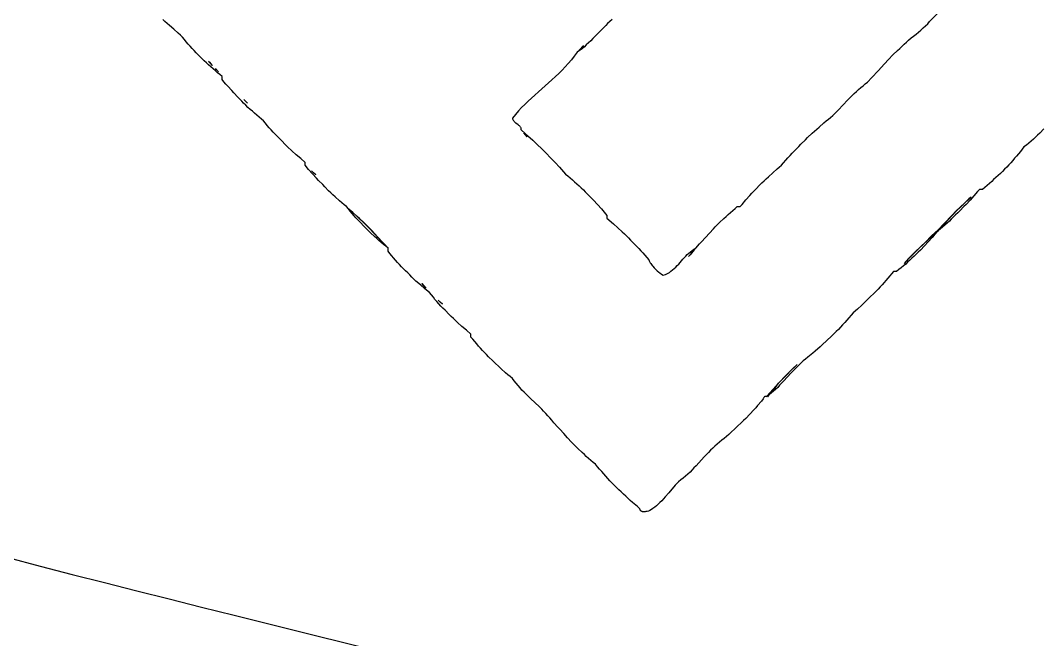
# Model space of a CAD drawing. Header units: metres. Extents: x -185 to 1201, y -340 to 309.
# Drawn here: x 896.561 to 899.675, y 48.63 to 50.517 of the extents above; entities that cross this region are included whole.
import ezdxf

# ---------------------------------------------------------------- set-up
doc = ezdxf.new("R2010")
doc.units = ezdxf.units.M

msp = doc.modelspace()

# ---------------------------------------------------------------- linework, layer by layer
for p, q in [((897.001, 50.5135), (896.995, 50.5196)), ((897.008, 50.5074), (897.001, 50.5135)), ((898.357, 50.5135), (898.35, 50.5072)), ((898.364, 50.5198), (898.357, 50.5135)), ((899.325, 50.5066), (899.331, 50.5131)), ((899.331, 50.5131), (899.357, 50.5395)), ((897.015, 50.5014), (897.008, 50.5074)), ((897.028, 50.4896), (897.015, 50.5014)), ((897.042, 50.4779), (897.028, 50.4896)), ((898.324, 50.4809), (898.305, 50.4611)), ((898.337, 50.4941), (898.324, 50.4809)), ((898.344, 50.5007), (898.337, 50.4941)), ((898.35, 50.5072), (898.344, 50.5007)), ((899.29, 50.4749), (899.297, 50.4811)), ((899.297, 50.4811), (899.304, 50.4873)), ((899.304, 50.4873), (899.311, 50.4936)), ((899.311, 50.4936), (899.318, 50.5001)), ((899.318, 50.5001), (899.325, 50.5066)), ((897.049, 50.4721), (897.042, 50.4779)), ((897.055, 50.4651), (897.049, 50.4721)), ((897.061, 50.4581), (897.055, 50.4651)), ((897.066, 50.4512), (897.061, 50.4581)), ((897.072, 50.4445), (897.066, 50.4512)), ((898.292, 50.4484), (898.285, 50.4422)), ((898.299, 50.4547), (898.292, 50.4484)), ((898.305, 50.4611), (898.299, 50.4547)), ((899.253, 50.4444), (899.26, 50.4507)), ((899.26, 50.4507), (899.267, 50.4569)), ((899.267, 50.4569), (899.275, 50.4631)), ((899.275, 50.4631), (899.282, 50.4689)), ((899.282, 50.4689), (899.29, 50.4749)), ((897.078, 50.4378), (897.072, 50.4445)), ((897.084, 50.4312), (897.078, 50.4378)), ((897.09, 50.4246), (897.084, 50.4312)), ((897.096, 50.4182), (897.09, 50.4246)), ((897.102, 50.4118), (897.096, 50.4182)), ((898.257, 50.4194), (898.248, 50.4077)), ((898.264, 50.4248), (898.257, 50.4194)), ((898.263, 50.4264), (898.276, 50.4403)), ((898.27, 50.4334), (898.263, 50.4264)), ((898.272, 50.4304), (898.264, 50.4248)), ((898.276, 50.4403), (898.27, 50.4334)), ((898.279, 50.4362), (898.272, 50.4304)), ((898.285, 50.4422), (898.279, 50.4362)), ((899.219, 50.4116), (899.233, 50.4249)), ((899.233, 50.4249), (899.24, 50.4315)), ((899.24, 50.4315), (899.247, 50.4379)), ((899.247, 50.4379), (899.253, 50.4444)), ((897.109, 50.4055), (897.102, 50.4118)), ((897.115, 50.3993), (897.109, 50.4055)), ((897.121, 50.3931), (897.115, 50.3993)), ((897.128, 50.387), (897.121, 50.3931)), ((897.134, 50.381), (897.128, 50.387)), ((897.14, 50.3863), (897.134, 50.3917)), ((897.134, 50.3917), (897.146, 50.3797)), ((897.146, 50.3797), (897.14, 50.3863)), ((898.23, 50.3856), (898.221, 50.3751)), ((898.24, 50.3964), (898.23, 50.3856)), ((898.248, 50.4077), (898.24, 50.3964)), ((899.193, 50.3843), (899.206, 50.398)), ((899.206, 50.398), (899.219, 50.4116)), ((897.141, 50.375), (897.134, 50.381)), ((897.148, 50.369), (897.141, 50.375)), ((897.155, 50.3631), (897.148, 50.369)), ((897.158, 50.3663), (897.155, 50.37)), ((897.155, 50.37), (897.164, 50.3595)), ((897.161, 50.3573), (897.155, 50.3631)), ((897.164, 50.3595), (897.158, 50.3663)), ((897.168, 50.3515), (897.161, 50.3573)), ((898.201, 50.355), (898.191, 50.3453)), ((898.211, 50.3649), (898.201, 50.355)), ((898.221, 50.3751), (898.211, 50.3649)), ((899.155, 50.3424), (899.174, 50.3634)), ((899.174, 50.3634), (899.193, 50.3843)), ((897.176, 50.3457), (897.168, 50.3515)), ((897.176, 50.3367), (897.176, 50.3457)), ((897.181, 50.3297), (897.176, 50.3367)), ((897.187, 50.3228), (897.181, 50.3297)), ((897.193, 50.316), (897.187, 50.3228)), ((898.17, 50.3264), (898.139, 50.2986)), ((898.18, 50.3358), (898.17, 50.3264)), ((898.191, 50.3453), (898.18, 50.3358)), ((899.128, 50.3174), (899.135, 50.323)), ((899.135, 50.323), (899.142, 50.3284)), ((899.142, 50.3284), (899.155, 50.3424)), ((897.205, 50.3026), (897.193, 50.316)), ((897.211, 50.296), (897.205, 50.3026)), ((897.223, 50.283), (897.211, 50.296)), ((898.139, 50.2986), (898.128, 50.2893)), ((899.095, 50.2878), (899.101, 50.2939)), ((899.101, 50.2939), (899.108, 50.3)), ((899.108, 50.3), (899.114, 50.3059)), ((899.114, 50.3059), (899.121, 50.3117)), ((899.121, 50.3117), (899.128, 50.3174)), ((897.235, 50.2703), (897.223, 50.283)), ((897.241, 50.2641), (897.235, 50.2703)), ((897.248, 50.2579), (897.241, 50.2641)), ((897.247, 50.2705), (897.242, 50.2753)), ((897.242, 50.2753), (897.253, 50.2642)), ((897.253, 50.2642), (897.247, 50.2705)), ((898.098, 50.2607), (898.088, 50.2508)), ((898.108, 50.2704), (898.098, 50.2607)), ((898.118, 50.2799), (898.108, 50.2704)), ((898.128, 50.2893), (898.118, 50.2799)), ((899.066, 50.2569), (899.083, 50.2755)), ((899.083, 50.2755), (899.089, 50.2817)), ((899.089, 50.2817), (899.095, 50.2878)), ((897.254, 50.2517), (897.248, 50.2579)), ((897.261, 50.2456), (897.254, 50.2517)), ((897.268, 50.2396), (897.261, 50.2456)), ((897.274, 50.2336), (897.268, 50.2396)), ((897.288, 50.2218), (897.274, 50.2336)), ((898.069, 50.2301), (898.06, 50.2192)), ((898.078, 50.2406), (898.069, 50.2301)), ((898.088, 50.2508), (898.078, 50.2406)), ((899.036, 50.2269), (899.042, 50.2327)), ((899.042, 50.2327), (899.048, 50.2386)), ((899.048, 50.2386), (899.054, 50.2447)), ((899.054, 50.2447), (899.066, 50.2569)), ((897.295, 50.216), (897.288, 50.2218)), ((897.302, 50.2102), (897.295, 50.216)), ((897.308, 50.2032), (897.302, 50.2102)), ((897.313, 50.1964), (897.308, 50.2032)), ((898.06, 50.2192), (898.06, 50.2168)), ((898.06, 50.2168), (898.061, 50.2145)), ((898.061, 50.2145), (898.062, 50.2125)), ((898.062, 50.2125), (898.064, 50.2106)), ((898.064, 50.2106), (898.065, 50.209)), ((898.065, 50.209), (898.066, 50.2074)), ((898.066, 50.2074), (898.068, 50.2059)), ((898.068, 50.2059), (898.07, 50.2045)), ((898.07, 50.2045), (898.077, 50.1992)), ((898.077, 50.1992), (898.078, 50.1977)), ((898.078, 50.1977), (898.08, 50.1962)), ((898.994, 50.1917), (899.009, 50.2041)), ((899.009, 50.2041), (899.016, 50.2102)), ((899.016, 50.2102), (899.023, 50.2156)), ((899.023, 50.2156), (899.029, 50.2212)), ((899.029, 50.2212), (899.036, 50.2269)), ((897.319, 50.1896), (897.313, 50.1964)), ((897.325, 50.1828), (897.319, 50.1896)), ((897.331, 50.1762), (897.325, 50.1828)), ((897.337, 50.1696), (897.331, 50.1762)), ((897.344, 50.1631), (897.337, 50.1696)), ((898.08, 50.1962), (898.082, 50.1946)), ((898.082, 50.1946), (898.083, 50.1928)), ((898.083, 50.1928), (898.084, 50.1909)), ((898.084, 50.1909), (898.085, 50.1888)), ((898.085, 50.1888), (898.086, 50.1865)), ((898.086, 50.1865), (898.086, 50.1839)), ((898.086, 50.1839), (898.1, 50.1713)), ((898.095, 50.1739), (898.099, 50.1691)), ((898.105, 50.1619), (898.095, 50.1739)), ((898.099, 50.1691), (898.105, 50.1619)), ((898.1, 50.1713), (898.107, 50.1649)), ((898.959, 50.1595), (898.973, 50.1726)), ((898.973, 50.1726), (898.987, 50.1854)), ((898.987, 50.1854), (898.994, 50.1917)), ((899.66, 50.1668), (899.654, 50.1604)), ((899.667, 50.1732), (899.66, 50.1668)), ((899.679, 50.1863), (899.667, 50.1732)), ((897.356, 50.1502), (897.344, 50.1631)), ((897.369, 50.1376), (897.356, 50.1502)), ((897.375, 50.1314), (897.369, 50.1376)), ((898.107, 50.1649), (898.122, 50.1519)), ((898.122, 50.1519), (898.135, 50.1387)), ((898.135, 50.1387), (898.149, 50.1252)), ((898.932, 50.1327), (898.939, 50.1395)), ((898.939, 50.1395), (898.953, 50.1529)), ((898.953, 50.1529), (898.959, 50.1595)), ((899.626, 50.1366), (899.618, 50.1312)), ((899.633, 50.1423), (899.626, 50.1366)), ((899.64, 50.1482), (899.633, 50.1423)), ((899.647, 50.1542), (899.64, 50.1482)), ((899.654, 50.1604), (899.647, 50.1542)), ((897.388, 50.1192), (897.375, 50.1314)), ((897.401, 50.1072), (897.388, 50.1192)), ((897.415, 50.0954), (897.401, 50.1072)), ((898.149, 50.1252), (898.163, 50.1116)), ((898.163, 50.1116), (898.176, 50.0977)), ((898.899, 50.0975), (898.906, 50.1047)), ((898.906, 50.1047), (898.912, 50.1118)), ((898.912, 50.1118), (898.919, 50.1188)), ((898.919, 50.1188), (898.932, 50.1327)), ((899.602, 50.1101), (899.596, 50.1032)), ((899.608, 50.1171), (899.602, 50.1101)), ((899.613, 50.1241), (899.608, 50.1171)), ((899.618, 50.1312), (899.613, 50.1241)), ((897.428, 50.0838), (897.415, 50.0954)), ((897.428, 50.0755), (897.428, 50.0838)), ((897.439, 50.0622), (897.428, 50.0755)), ((898.176, 50.0977), (898.19, 50.0838)), ((898.19, 50.0838), (898.203, 50.0697)), ((898.873, 50.0697), (898.88, 50.0755)), ((898.88, 50.0755), (898.886, 50.0829)), ((898.886, 50.0829), (898.893, 50.0902)), ((898.893, 50.0902), (898.899, 50.0975)), ((899.572, 50.0762), (899.566, 50.0696)), ((899.578, 50.0829), (899.572, 50.0762)), ((899.584, 50.0896), (899.578, 50.0829)), ((899.59, 50.0964), (899.584, 50.0896)), ((899.596, 50.1032), (899.59, 50.0964)), ((897.451, 50.0489), (897.439, 50.0622)), ((897.454, 50.0521), (897.448, 50.058)), ((897.448, 50.058), (897.461, 50.0461)), ((897.463, 50.0357), (897.451, 50.0489)), ((897.461, 50.0461), (897.454, 50.0521)), ((898.203, 50.0697), (898.215, 50.0555)), ((898.215, 50.0555), (898.222, 50.0484)), ((898.222, 50.0484), (898.229, 50.0427)), ((898.229, 50.0427), (898.236, 50.0369)), ((898.84, 50.0401), (898.853, 50.0521)), ((898.853, 50.0521), (898.866, 50.0639)), ((898.866, 50.0639), (898.873, 50.0697)), ((899.54, 50.0439), (899.533, 50.0377)), ((899.547, 50.0502), (899.54, 50.0439)), ((899.553, 50.0566), (899.547, 50.0502)), ((899.559, 50.0631), (899.553, 50.0566)), ((899.566, 50.0696), (899.559, 50.0631)), ((897.469, 50.0292), (897.463, 50.0357)), ((897.482, 50.0162), (897.469, 50.0292)), ((897.488, 50.0098), (897.482, 50.0162)), ((898.236, 50.0369), (898.243, 50.031)), ((898.243, 50.031), (898.249, 50.0251)), ((898.249, 50.0251), (898.256, 50.019)), ((898.256, 50.019), (898.263, 50.0129)), ((898.263, 50.0129), (898.269, 50.0067)), ((898.801, 50.0027), (898.814, 50.0154)), ((898.814, 50.0154), (898.82, 50.0217)), ((898.82, 50.0217), (898.827, 50.0279)), ((898.827, 50.0279), (898.833, 50.034)), ((898.833, 50.034), (898.84, 50.0401)), ((899.513, 50.0194), (899.499, 50.0076)), ((899.52, 50.0254), (899.513, 50.0194)), ((899.526, 50.0315), (899.52, 50.0254)), ((899.533, 50.0377), (899.526, 50.0315)), ((897.5, 49.9971), (897.488, 50.0098)), ((897.507, 49.9908), (897.5, 49.9971)), ((897.513, 49.9846), (897.507, 49.9908)), ((897.52, 49.9785), (897.513, 49.9846)), ((898.269, 50.0067), (898.276, 50.0004)), ((898.276, 50.0004), (898.282, 49.9941)), ((898.282, 49.9941), (898.288, 49.9877)), ((898.288, 49.9877), (898.301, 49.9748)), ((898.771, 49.9697), (898.783, 49.9831)), ((898.783, 49.9831), (898.789, 49.9897)), ((898.789, 49.9897), (898.795, 49.9962)), ((898.795, 49.9962), (898.801, 50.0027)), ((899.466, 49.9818), (899.454, 49.9687)), ((899.477, 49.9951), (899.466, 49.9818)), ((899.483, 50.0018), (899.477, 49.9951)), ((899.492, 50.0018), (899.483, 50.0018)), ((899.499, 50.0076), (899.492, 50.0018)), ((897.533, 49.9664), (897.52, 49.9785)), ((897.54, 49.9606), (897.533, 49.9664)), ((897.547, 49.9548), (897.54, 49.9606)), ((897.554, 49.9491), (897.547, 49.9548)), ((897.56, 49.942), (897.554, 49.9491)), ((898.301, 49.9748), (898.307, 49.9683)), ((898.307, 49.9683), (898.319, 49.9552)), ((898.319, 49.9552), (898.331, 49.9419)), ((898.738, 49.9433), (898.745, 49.9491)), ((898.745, 49.9491), (898.754, 49.9491)), ((898.754, 49.9491), (898.76, 49.956)), ((898.76, 49.956), (898.771, 49.9697)), ((899.435, 49.9491), (899.423, 49.9363)), ((899.438, 49.9604), (899.425, 49.9482)), ((899.425, 49.9479), (899.438, 49.9603)), ((899.442, 49.9556), (899.435, 49.9491)), ((899.45, 49.9724), (899.438, 49.9604)), ((899.438, 49.9603), (899.444, 49.9663)), ((899.454, 49.9687), (899.442, 49.9556)), ((899.444, 49.9663), (899.457, 49.9783)), ((899.457, 49.9783), (899.45, 49.9724)), ((897.566, 49.935), (897.56, 49.942)), ((897.567, 49.9374), (897.561, 49.9426)), ((897.561, 49.9426), (897.567, 49.9374)), ((897.572, 49.9281), (897.566, 49.935)), ((897.574, 49.9314), (897.567, 49.9374)), ((897.567, 49.9374), (897.574, 49.9314)), ((897.578, 49.9213), (897.572, 49.9281)), ((897.587, 49.9193), (897.574, 49.9314)), ((897.574, 49.9314), (897.587, 49.9193)), ((897.583, 49.9146), (897.578, 49.9213)), ((897.594, 49.9131), (897.587, 49.9193)), ((897.587, 49.9193), (897.593, 49.9131)), ((898.331, 49.9419), (898.348, 49.922)), ((898.348, 49.922), (898.348, 49.9137)), ((898.704, 49.9131), (898.711, 49.9193)), ((898.711, 49.9193), (898.717, 49.9254)), ((898.717, 49.9254), (898.724, 49.9314)), ((898.724, 49.9314), (898.731, 49.9374)), ((898.731, 49.9374), (898.738, 49.9433)), ((899.4, 49.9233), (899.375, 49.8978)), ((899.388, 49.9094), (899.4, 49.9225)), ((899.41, 49.9236), (899.397, 49.9112)), ((899.412, 49.9358), (899.4, 49.9233)), ((899.4, 49.9225), (899.412, 49.9353)), ((899.417, 49.9299), (899.41, 49.9236)), ((899.425, 49.9482), (899.412, 49.9358)), ((899.412, 49.9353), (899.425, 49.9479)), ((899.423, 49.9363), (899.417, 49.9299)), ((897.59, 49.908), (897.583, 49.9146)), ((897.596, 49.9014), (897.59, 49.908)), ((897.593, 49.9131), (897.606, 49.9006)), ((897.607, 49.9006), (897.594, 49.9131)), ((897.608, 49.8885), (897.596, 49.9014)), ((897.606, 49.9006), (897.612, 49.8942)), ((897.62, 49.8878), (897.607, 49.9006)), ((897.614, 49.8822), (897.608, 49.8885)), ((897.612, 49.8942), (897.625, 49.8814)), ((897.633, 49.8749), (897.62, 49.8878)), ((898.348, 49.9137), (898.368, 49.8962)), ((898.368, 49.8962), (898.381, 49.8843)), ((898.672, 49.8814), (898.678, 49.8878)), ((898.678, 49.8878), (898.691, 49.9006)), ((898.691, 49.9006), (898.704, 49.9131)), ((899.375, 49.8978), (899.357, 49.8783)), ((899.363, 49.8823), (899.375, 49.896)), ((899.37, 49.887), (899.364, 49.8811)), ((899.377, 49.8929), (899.37, 49.887)), ((899.375, 49.896), (899.388, 49.9094)), ((899.384, 49.8989), (899.377, 49.8929)), ((899.391, 49.905), (899.384, 49.8989)), ((899.397, 49.9112), (899.391, 49.905)), ((897.627, 49.8697), (897.614, 49.8822)), ((897.625, 49.8814), (897.638, 49.8685)), ((897.64, 49.8576), (897.627, 49.8697)), ((897.639, 49.8685), (897.633, 49.8749)), ((897.638, 49.8685), (897.656, 49.8489)), ((897.651, 49.8554), (897.639, 49.8685)), ((897.647, 49.8516), (897.64, 49.8576)), ((897.663, 49.8423), (897.651, 49.8554)), ((898.381, 49.8843), (898.394, 49.8722)), ((898.394, 49.8722), (898.401, 49.866)), ((898.401, 49.866), (898.414, 49.8536)), ((898.636, 49.8423), (898.648, 49.8554)), ((898.648, 49.8554), (898.66, 49.8685)), ((898.66, 49.8685), (898.672, 49.8814)), ((899.337, 49.8597), (899.318, 49.8412)), ((899.324, 49.8461), (899.337, 49.8579)), ((899.339, 49.8554), (899.327, 49.8423)), ((899.357, 49.8783), (899.337, 49.8597)), ((899.337, 49.8579), (899.343, 49.8637)), ((899.345, 49.862), (899.339, 49.8554)), ((899.343, 49.8637), (899.357, 49.8753)), ((899.357, 49.8753), (899.345, 49.862)), ((899.357, 49.8753), (899.363, 49.8823)), ((899.364, 49.8811), (899.357, 49.8753)), ((897.653, 49.8457), (897.647, 49.8516)), ((897.66, 49.8398), (897.653, 49.8457)), ((897.656, 49.8489), (897.681, 49.8226)), ((897.667, 49.834), (897.66, 49.8398)), ((897.669, 49.8358), (897.663, 49.8423)), ((897.674, 49.8283), (897.667, 49.834)), ((897.681, 49.8226), (897.669, 49.8358)), ((897.681, 49.8226), (897.674, 49.8283)), ((898.414, 49.8536), (898.42, 49.8473)), ((898.42, 49.8473), (898.432, 49.8344)), ((898.432, 49.8344), (898.439, 49.8279)), ((898.439, 49.8279), (898.445, 49.8213)), ((898.619, 49.8226), (898.63, 49.8358)), ((898.63, 49.8358), (898.636, 49.8423)), ((899.305, 49.8287), (899.286, 49.81)), ((899.298, 49.822), (899.311, 49.8341)), ((899.315, 49.8293), (899.303, 49.8165)), ((899.318, 49.8412), (899.305, 49.8287)), ((899.311, 49.8341), (899.324, 49.8461)), ((899.327, 49.8423), (899.315, 49.8293)), ((897.681, 49.8136), (897.681, 49.8226)), ((897.686, 49.8065), (897.681, 49.8136)), ((897.692, 49.7996), (897.686, 49.8065)), ((897.698, 49.7927), (897.692, 49.7996)), ((898.445, 49.8213), (898.451, 49.8147)), ((898.451, 49.8147), (898.457, 49.8079)), ((898.457, 49.8079), (898.463, 49.8011)), ((898.463, 49.8011), (898.469, 49.7942)), ((898.469, 49.7942), (898.475, 49.7873)), ((898.579, 49.7887), (898.584, 49.7936)), ((898.584, 49.7936), (898.588, 49.7983)), ((898.588, 49.7983), (898.592, 49.8029)), ((898.592, 49.8029), (898.597, 49.8074)), ((898.596, 49.7972), (898.605, 49.8076)), ((898.601, 49.8024), (898.596, 49.7972)), ((898.597, 49.8074), (898.602, 49.8116)), ((898.605, 49.8076), (898.601, 49.8024)), ((898.602, 49.8116), (898.607, 49.8156)), ((898.61, 49.8127), (898.605, 49.8076)), ((898.605, 49.8076), (898.61, 49.8127)), ((898.607, 49.8156), (898.613, 49.8193)), ((898.614, 49.8177), (898.61, 49.8127)), ((898.61, 49.8127), (898.614, 49.8177)), ((898.613, 49.8193), (898.619, 49.8226)), ((898.619, 49.8226), (898.614, 49.8177)), ((898.614, 49.8177), (898.619, 49.8226)), ((899.253, 49.7757), (899.274, 49.7972)), ((899.286, 49.81), (899.267, 49.791)), ((899.274, 49.7972), (899.286, 49.8097)), ((899.284, 49.7978), (899.277, 49.7917)), ((899.29, 49.804), (899.284, 49.7978)), ((899.286, 49.8097), (899.298, 49.822)), ((899.296, 49.8102), (899.29, 49.804)), ((899.303, 49.8165), (899.296, 49.8102)), ((897.704, 49.7859), (897.698, 49.7927)), ((897.71, 49.7793), (897.704, 49.7859)), ((897.716, 49.7726), (897.71, 49.7793)), ((897.722, 49.7661), (897.716, 49.7726)), ((897.728, 49.7597), (897.722, 49.7661)), ((898.475, 49.7873), (898.476, 49.7842)), ((898.476, 49.7842), (898.48, 49.7782)), ((898.48, 49.7782), (898.482, 49.7754)), ((898.482, 49.7754), (898.486, 49.77)), ((898.486, 49.77), (898.488, 49.7674)), ((898.488, 49.7674), (898.492, 49.7625)), ((898.492, 49.7625), (898.494, 49.7602)), ((898.553, 49.7604), (898.558, 49.7648)), ((898.558, 49.7648), (898.562, 49.7694)), ((898.562, 49.7694), (898.567, 49.7742)), ((898.567, 49.7742), (898.579, 49.7887)), ((899.244, 49.7628), (899.237, 49.7573)), ((899.251, 49.7683), (899.244, 49.7628)), ((899.258, 49.774), (899.251, 49.7683)), ((899.267, 49.791), (899.253, 49.7757)), ((899.264, 49.7799), (899.258, 49.774)), ((899.271, 49.7858), (899.264, 49.7799)), ((899.277, 49.7917), (899.271, 49.7858)), ((897.734, 49.7533), (897.728, 49.7597)), ((897.741, 49.747), (897.734, 49.7533)), ((897.747, 49.7408), (897.741, 49.747)), ((897.753, 49.7346), (897.747, 49.7408)), ((897.76, 49.7285), (897.753, 49.7346)), ((898.494, 49.7602), (898.499, 49.7557)), ((898.499, 49.7557), (898.501, 49.7535)), ((898.501, 49.7535), (898.506, 49.7494)), ((898.506, 49.7494), (898.509, 49.7474)), ((898.509, 49.7474), (898.514, 49.7435)), ((898.514, 49.7435), (898.519, 49.7399)), ((898.519, 49.7399), (898.526, 49.7423)), ((898.526, 49.7423), (898.532, 49.7453)), ((898.532, 49.7453), (898.538, 49.7486)), ((898.538, 49.7486), (898.543, 49.7522)), ((898.543, 49.7522), (898.548, 49.7562)), ((898.548, 49.7562), (898.553, 49.7604)), ((899.204, 49.731), (899.198, 49.7242)), ((899.21, 49.7379), (899.204, 49.731)), ((899.215, 49.7448), (899.21, 49.7379)), ((899.221, 49.7519), (899.215, 49.7448)), ((899.23, 49.7519), (899.221, 49.7519)), ((899.237, 49.7573), (899.23, 49.7519)), ((897.766, 49.7224), (897.76, 49.7285)), ((897.78, 49.7105), (897.766, 49.7224)), ((897.793, 49.6988), (897.78, 49.7105)), ((897.79, 49.7078), (897.784, 49.7146)), ((897.784, 49.7146), (897.796, 49.701)), ((897.796, 49.701), (897.79, 49.7078)), ((899.18, 49.7044), (899.174, 49.698)), ((899.186, 49.7109), (899.18, 49.7044)), ((899.192, 49.7175), (899.186, 49.7109)), ((899.198, 49.7242), (899.192, 49.7175)), ((897.807, 49.6872), (897.793, 49.6988)), ((897.813, 49.6801), (897.807, 49.6872)), ((897.819, 49.6732), (897.813, 49.6801)), ((897.824, 49.6663), (897.819, 49.6732)), ((899.149, 49.6729), (899.137, 49.6607)), ((899.162, 49.6853), (899.149, 49.6729)), ((899.168, 49.6916), (899.162, 49.6853)), ((899.174, 49.698), (899.168, 49.6916)), ((897.83, 49.6595), (897.824, 49.6663)), ((897.836, 49.6528), (897.83, 49.6595)), ((897.84, 49.6579), (897.834, 49.6638)), ((897.834, 49.6638), (897.847, 49.6519)), ((897.842, 49.6462), (897.836, 49.6528)), ((897.847, 49.6519), (897.84, 49.6579)), ((897.848, 49.6397), (897.842, 49.6462)), ((897.855, 49.6332), (897.848, 49.6397)), ((899.124, 49.6488), (899.111, 49.637)), ((899.137, 49.6607), (899.124, 49.6488)), ((897.867, 49.6206), (897.855, 49.6332)), ((897.873, 49.6143), (897.867, 49.6206)), ((897.88, 49.6082), (897.873, 49.6143)), ((897.886, 49.6021), (897.88, 49.6082)), ((899.085, 49.6107), (899.079, 49.6035)), ((899.092, 49.618), (899.085, 49.6107)), ((899.098, 49.6254), (899.092, 49.618)), ((899.111, 49.637), (899.098, 49.6254)), ((897.893, 49.596), (897.886, 49.6021)), ((897.906, 49.5841), (897.893, 49.596)), ((897.92, 49.5723), (897.906, 49.5841)), ((899.053, 49.5751), (899.046, 49.5682)), ((899.059, 49.5821), (899.053, 49.5751)), ((899.066, 49.5892), (899.059, 49.5821)), ((899.073, 49.5963), (899.066, 49.5892)), ((899.079, 49.6035), (899.073, 49.5963)), ((897.933, 49.5607), (897.92, 49.5723)), ((897.933, 49.5517), (897.933, 49.5607)), ((897.939, 49.5447), (897.933, 49.5517)), ((897.951, 49.5311), (897.939, 49.5447)), ((899.032, 49.5546), (899.018, 49.5412)), ((899.039, 49.5614), (899.032, 49.5546)), ((899.046, 49.5682), (899.039, 49.5614)), ((897.957, 49.5243), (897.951, 49.5311)), ((897.963, 49.5177), (897.957, 49.5243)), ((897.969, 49.5111), (897.963, 49.5177)), ((898.997, 49.5216), (898.982, 49.5088)), ((899.004, 49.5281), (898.997, 49.5216)), ((899.018, 49.5412), (899.004, 49.5281)), ((897.981, 49.4981), (897.969, 49.5111)), ((897.987, 49.4917), (897.981, 49.4981)), ((898, 49.4791), (897.987, 49.4917)), ((898.953, 49.4846), (898.946, 49.479)), ((898.96, 49.49), (898.953, 49.4846)), ((898.975, 49.5025), (898.96, 49.49)), ((898.982, 49.5088), (898.975, 49.5025)), ((898.006, 49.4729), (898, 49.4791)), ((898.019, 49.4607), (898.006, 49.4729)), ((898.026, 49.4547), (898.019, 49.4607)), ((898.039, 49.4427), (898.026, 49.4547)), ((898.921, 49.4618), (898.908, 49.4492)), ((898.908, 49.4492), (898.914, 49.4555)), ((898.914, 49.4555), (898.927, 49.468)), ((898.921, 49.4551), (898.915, 49.4488)), ((898.927, 49.468), (898.921, 49.4618)), ((898.927, 49.4612), (898.921, 49.4551)), ((898.933, 49.4673), (898.927, 49.4612)), ((898.94, 49.4732), (898.933, 49.4673)), ((898.946, 49.479), (898.94, 49.4732)), ((898.046, 49.4369), (898.039, 49.4427)), ((898.053, 49.431), (898.046, 49.4369)), ((898.06, 49.4253), (898.053, 49.431)), ((898.065, 49.4179), (898.06, 49.4253)), ((898.871, 49.4106), (898.883, 49.4237)), ((898.889, 49.4302), (898.877, 49.4172)), ((898.883, 49.4237), (898.896, 49.4366)), ((898.909, 49.4425), (898.886, 49.4171)), ((898.908, 49.4492), (898.889, 49.4302)), ((898.896, 49.4366), (898.908, 49.4492)), ((898.915, 49.4488), (898.909, 49.4425)), ((898.071, 49.4108), (898.065, 49.4179)), ((898.077, 49.4038), (898.071, 49.4108)), ((898.083, 49.397), (898.077, 49.4038)), ((898.089, 49.3902), (898.083, 49.397)), ((898.096, 49.3837), (898.089, 49.3902)), ((898.852, 49.3905), (898.846, 49.3836)), ((898.848, 49.3836), (898.854, 49.3905)), ((898.864, 49.404), (898.852, 49.3905)), ((898.854, 49.3905), (898.86, 49.3973)), ((898.861, 49.3923), (898.855, 49.3864)), ((898.86, 49.3973), (898.865, 49.404)), ((898.868, 49.3983), (898.861, 49.3923)), ((898.877, 49.4172), (898.864, 49.404)), ((898.865, 49.404), (898.871, 49.4106)), ((898.874, 49.4045), (898.868, 49.3983)), ((898.88, 49.4108), (898.874, 49.4045)), ((898.886, 49.4171), (898.88, 49.4108)), ((898.102, 49.3771), (898.096, 49.3837)), ((898.115, 49.3643), (898.102, 49.3771)), ((898.142, 49.3387), (898.115, 49.3643)), ((898.824, 49.3636), (898.819, 49.3566)), ((898.826, 49.3675), (898.824, 49.3636)), ((898.827, 49.3686), (898.826, 49.3675)), ((898.828, 49.3699), (898.827, 49.3691)), ((898.827, 49.3691), (898.827, 49.3686)), ((898.829, 49.3702), (898.828, 49.3699)), ((898.831, 49.3707), (898.829, 49.3705)), ((898.829, 49.3705), (898.829, 49.3702)), ((898.832, 49.3707), (898.831, 49.3707)), ((898.834, 49.3703), (898.832, 49.3707)), ((898.846, 49.3836), (898.834, 49.3703)), ((898.834, 49.3702), (898.841, 49.375)), ((898.834, 49.3696), (898.834, 49.3703)), ((898.834, 49.3703), (898.834, 49.3702)), ((898.837, 49.3696), (898.834, 49.3702)), ((898.834, 49.3702), (898.834, 49.3696)), ((898.841, 49.3751), (898.837, 49.3696)), ((898.841, 49.375), (898.848, 49.3836)), ((898.848, 49.3806), (898.841, 49.3751)), ((898.855, 49.3864), (898.848, 49.3806)), ((898.149, 49.3322), (898.142, 49.3387)), ((898.155, 49.3256), (898.149, 49.3322)), ((898.795, 49.3295), (898.783, 49.3164)), ((898.801, 49.3362), (898.795, 49.3295)), ((898.807, 49.3429), (898.801, 49.3362)), ((898.819, 49.3566), (898.807, 49.3429)), ((898.162, 49.3189), (898.155, 49.3256)), ((898.168, 49.312), (898.162, 49.3189)), ((898.174, 49.3051), (898.168, 49.312)), ((898.18, 49.2979), (898.174, 49.3051)), ((898.186, 49.2906), (898.18, 49.2979)), ((898.764, 49.2972), (898.758, 49.291)), ((898.771, 49.3035), (898.764, 49.2972)), ((898.783, 49.3164), (898.771, 49.3035)), ((898.198, 49.2772), (898.186, 49.2906)), ((898.204, 49.2706), (898.198, 49.2772)), ((898.216, 49.2574), (898.204, 49.2706)), ((898.739, 49.2725), (898.725, 49.2605)), ((898.745, 49.2786), (898.739, 49.2725)), ((898.758, 49.291), (898.745, 49.2786)), ((898.228, 49.2442), (898.216, 49.2574)), ((898.24, 49.2312), (898.228, 49.2442)), ((898.698, 49.2371), (898.691, 49.2314)), ((898.705, 49.2429), (898.698, 49.2371)), ((898.719, 49.2546), (898.705, 49.2429)), ((898.725, 49.2605), (898.719, 49.2546)), ((898.246, 49.2248), (898.24, 49.2312)), ((898.259, 49.2121), (898.246, 49.2248)), ((898.272, 49.1996), (898.259, 49.2121)), ((898.663, 49.2065), (898.657, 49.1999)), ((898.67, 49.2129), (898.663, 49.2065)), ((898.677, 49.2192), (898.67, 49.2129)), ((898.684, 49.2254), (898.677, 49.2192)), ((898.691, 49.2314), (898.684, 49.2254)), ((898.279, 49.1935), (898.272, 49.1996)), ((898.285, 49.1875), (898.279, 49.1935)), ((898.292, 49.1815), (898.285, 49.1875)), ((898.299, 49.1756), (898.292, 49.1815)), ((898.306, 49.1698), (898.299, 49.1756)), ((898.644, 49.1866), (898.62, 49.1596)), ((898.651, 49.1932), (898.644, 49.1866)), ((898.657, 49.1999), (898.651, 49.1932)), ((898.313, 49.1641), (898.306, 49.1698)), ((898.319, 49.1566), (898.313, 49.1641)), ((898.325, 49.1492), (898.319, 49.1566)), ((898.332, 49.1419), (898.325, 49.1492)), ((898.338, 49.1346), (898.332, 49.1419)), ((898.601, 49.1401), (898.594, 49.1338)), ((898.607, 49.1465), (898.601, 49.1401)), ((898.613, 49.153), (898.607, 49.1465)), ((898.62, 49.1596), (898.613, 49.153)), ((898.344, 49.1275), (898.338, 49.1346)), ((898.351, 49.1204), (898.344, 49.1275)), ((898.357, 49.1135), (898.351, 49.1204)), ((898.371, 49.0997), (898.357, 49.1135)), ((898.566, 49.1107), (898.561, 49.1057)), ((898.573, 49.1161), (898.566, 49.1107)), ((898.58, 49.1218), (898.573, 49.1161)), ((898.587, 49.1277), (898.58, 49.1218)), ((898.594, 49.1338), (898.587, 49.1277)), ((898.377, 49.093), (898.371, 49.0997)), ((898.384, 49.0863), (898.377, 49.093)), ((898.391, 49.0797), (898.384, 49.0863)), ((898.398, 49.0731), (898.391, 49.0797)), ((898.536, 49.0767), (898.525, 49.0647)), ((898.556, 49.1003), (898.536, 49.0767)), ((898.561, 49.1057), (898.556, 49.1003)), ((898.405, 49.0666), (898.398, 49.0731)), ((898.419, 49.0538), (898.405, 49.0666)), ((898.426, 49.0474), (898.419, 49.0538)), ((898.441, 49.0349), (898.426, 49.0474)), ((898.509, 49.0475), (898.504, 49.0424)), ((898.515, 49.053), (898.509, 49.0475)), ((898.52, 49.0587), (898.515, 49.053)), ((898.525, 49.0647), (898.52, 49.0587)), ((898.448, 49.0286), (898.441, 49.0349)), ((898.448, 49.0277), (898.448, 49.0286)), ((898.448, 49.0269), (898.448, 49.0277)), ((898.449, 49.026), (898.448, 49.0269)), ((898.449, 49.0251), (898.449, 49.026)), ((898.449, 49.0243), (898.449, 49.0251)), ((898.45, 49.0235), (898.449, 49.0243)), ((898.45, 49.0227), (898.45, 49.0235)), ((898.451, 49.022), (898.45, 49.0227)), ((898.452, 49.0213), (898.451, 49.022)), ((898.453, 49.0208), (898.452, 49.0213)), ((898.454, 49.0202), (898.453, 49.0208)), ((898.455, 49.0198), (898.454, 49.0202)), ((898.456, 49.0194), (898.455, 49.0198)), ((898.457, 49.0191), (898.456, 49.0194)), ((898.458, 49.0189), (898.457, 49.0191)), ((898.459, 49.0188), (898.458, 49.0189)), ((898.461, 49.0189), (898.459, 49.0188)), ((898.462, 49.019), (898.461, 49.0189)), ((898.464, 49.0192), (898.462, 49.019)), ((898.466, 49.0196), (898.464, 49.0192)), ((898.47, 49.0201), (898.466, 49.0196)), ((898.474, 49.0213), (898.47, 49.0201)), ((898.479, 49.0233), (898.474, 49.0213)), ((898.484, 49.026), (898.479, 49.0233)), ((898.488, 49.0293), (898.484, 49.026)), ((898.494, 49.0332), (898.488, 49.0293)), ((898.499, 49.0376), (898.494, 49.0332)), ((898.504, 49.0424), (898.499, 49.0376)), ((896.523, 48.8793), (896.621, 48.8538)), ((896.621, 48.8538), (896.719, 48.8284)), ((896.719, 48.8284), (896.817, 48.8033)), ((896.817, 48.8033), (896.916, 48.7783)), ((896.916, 48.7783), (897.014, 48.7535)), ((897.014, 48.7535), (897.113, 48.7287)), ((897.113, 48.7287), (897.212, 48.704)), ((897.212, 48.704), (897.805, 48.5566))]:
    msp.add_line(p, q)

doc.saveas('drawing.dxf')
